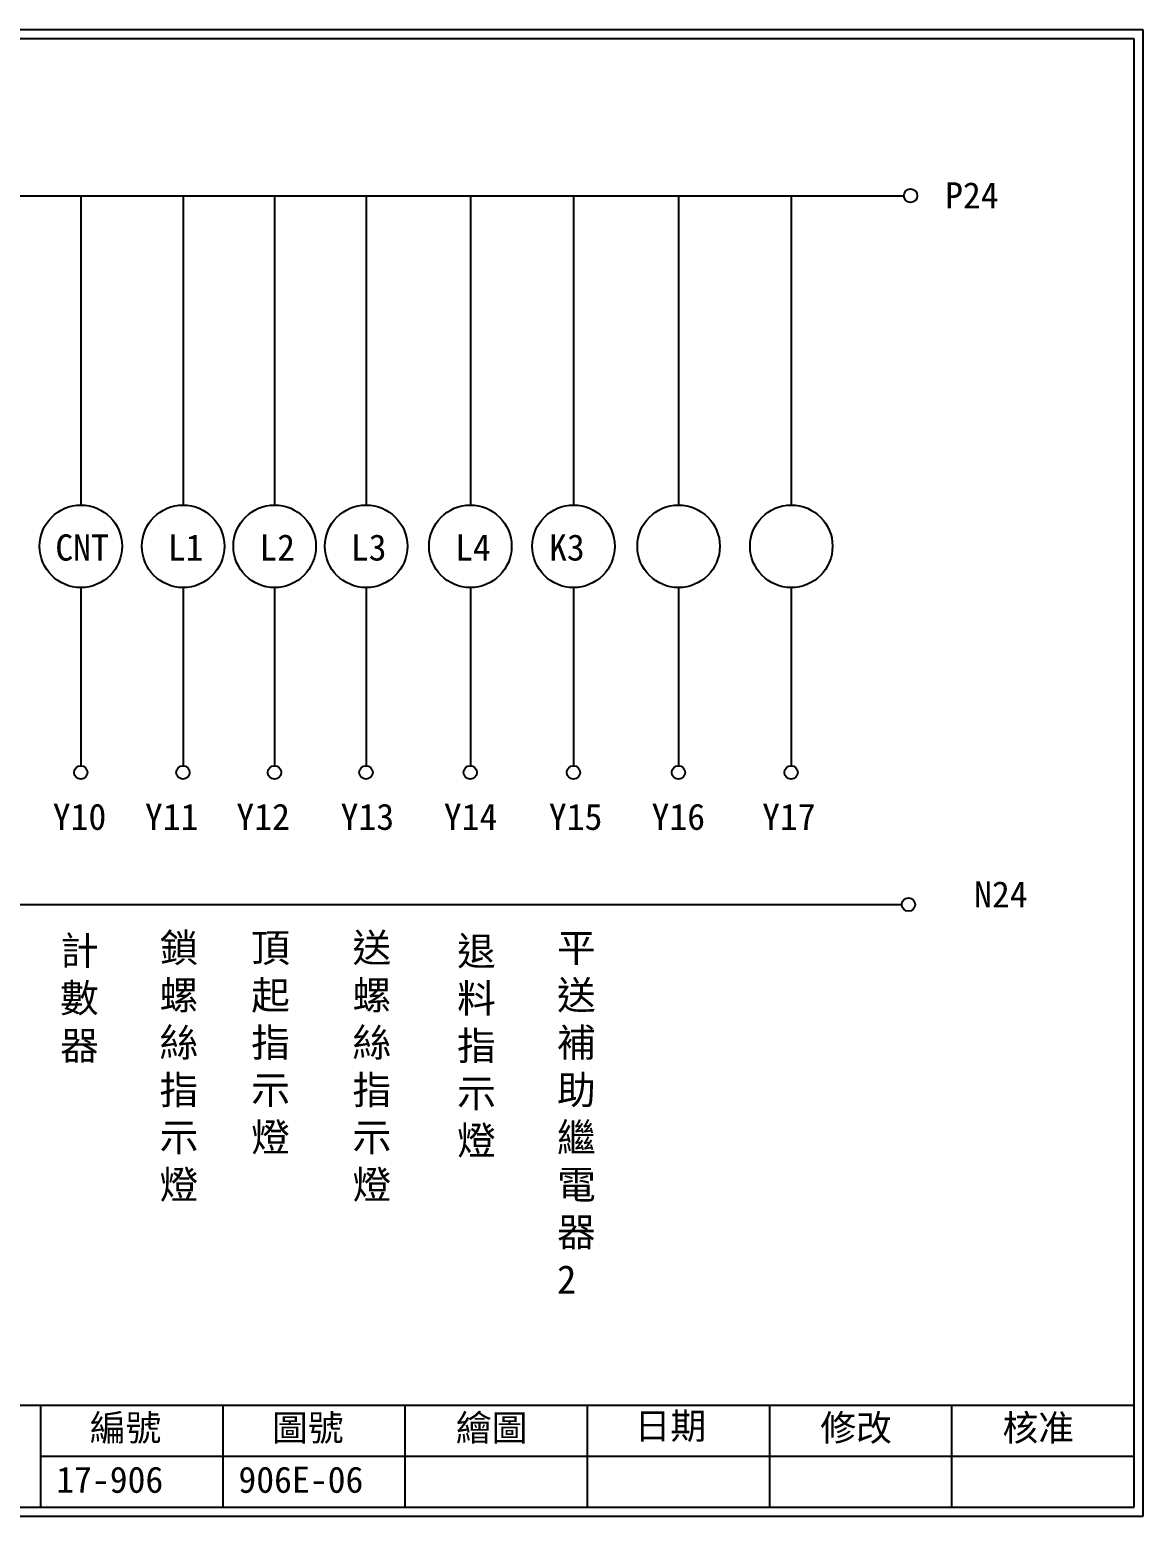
# Model space of a CAD drawing. Extents: x 10 to 297, y 3 to 207.
# Drawn here: x 144.2 to 297, y 3 to 207 of the extents above; entities that cross this region are included whole.
import ezdxf

# ---------------------------------------------------------------- set-up
doc = ezdxf.new("R2010")
doc.units = 0
doc.layers.add('圖框層', color=7, linetype='CONTINUOUS')
doc.layers.add('標尺寸層', color=3, linetype='CONTINUOUS')
doc.styles.add('CNS', font='romanc.shx', dxfattribs={"bigfont": 'chineset.shx'})
doc.styles.add('STSL', font='kaiu.ttf')

msp = doc.modelspace()

# ---------------------------------------------------------------- linework, layer by layer
at = {"layer": '圖框層', "color": 7}
for p, q in [((297, 206.97), (10, 206.97)), ((297, 3), (297, 206.97)), ((295.75, 205.72), (11.25, 205.72)), ((295.75, 4.25), (295.75, 205.72)), ((11.25, 18.25), (295.75, 18.25)), ((145.75, 4.25), (145.75, 18.25)), ((170.75, 4.25), (170.75, 18.25)), ((195.75, 4.25), (195.75, 18.25)), ((220.75, 4.25), (220.75, 18.25)), ((245.75, 4.25), (245.75, 18.25)), ((270.75, 4.25), (270.75, 18.25)), ((145.75, 11.25), (295.75, 11.25)), ((11.25, 4.25), (295.75, 4.25)), ((10, 3), (297, 3))]:
    msp.add_line(p, q, dxfattribs=at)
at = {"layer": '標尺寸層', "color": 7}
for p, q in [((30.91, 184.2), (264.16, 184.2)), ((151.25, 184.2), (151.25, 141.75)), ((165.27, 184.2), (165.27, 141.75)), ((177.83, 184.2), (177.83, 141.75)), ((190.38, 184.2), (190.38, 141.75)), ((204.68, 184.2), (204.68, 141.75)), ((218.84, 184.2), (218.84, 141.75)), ((233.25, 184.2), (233.25, 141.75)), ((248.71, 184.2), (248.71, 141.75)), ((151.25, 130.43), (151.25, 105.98)), ((165.27, 130.43), (165.27, 105.98)), ((177.83, 130.43), (177.83, 105.98)), ((190.38, 130.43), (190.38, 105.98)), ((204.68, 130.43), (204.68, 105.98)), ((218.84, 130.43), (218.84, 105.98)), ((233.25, 130.43), (233.25, 105.98)), ((248.71, 130.43), (248.71, 105.98)), ((30.91, 86.93), (263.86, 86.93))]:
    msp.add_line(p, q, dxfattribs=at)
for centre, radius in [((265.08, 184.2), 0.92), ((151.25, 136.09), 5.66), ((165.27, 136.09), 5.66), ((177.83, 136.09), 5.66), ((190.38, 136.09), 5.66), ((204.68, 136.09), 5.66), ((218.84, 136.09), 5.66), ((233.25, 136.09), 5.66), ((248.71, 136.09), 5.66), ((151.23, 105.06), 0.92), ((165.25, 105.06), 0.92), ((177.81, 105.06), 0.92), ((190.36, 105.06), 0.92), ((204.66, 105.06), 0.92), ((218.83, 105.06), 0.92), ((233.23, 105.06), 0.92), ((248.69, 105.06), 0.92), ((264.78, 86.93), 0.92)]:
    msp.add_circle(centre, radius, dxfattribs=at)

# ---------------------------------------------------------------- texts
at = {"layer": '圖框層', "color": 7, "style": 'STSL'}
for s, p in [('P24', (269.81, 182.45)), ('CNT', (147.74, 134.13)), ('L1', (163.16, 134.13)), ('L2', (175.73, 134.13)), ('L3', (188.28, 134.13)), ('L4', (202.58, 134.13)), ('K3', (215.48, 134.13)), ('Y10', (147.39, 97.18)), ('Y11', (160.03, 97.18)), ('Y12', (172.58, 97.18)), ('Y13', (186.88, 97.18)), ('Y14', (201.04, 97.18)), ('Y15', (215.45, 97.18)), ('Y16', (229.54, 97.18)), ('Y17', (244.71, 97.18)), ('N24', (273.79, 86.53)), ('編號', (152.47, 13.34)), ('圖號', (177.47, 13.34)), ('繪圖', (202.69, 13.34)), ('日期', (227.22, 13.59)), ('修改', (252.69, 13.34)), ('核准', (277.69, 13.34)), ('17-906', (147.86, 6.22)), ('906E-06', (172.86, 6.22))]:
    msp.add_text(s, height=3.6, dxfattribs=at).set_placement(p)
at = {"layer": '標尺寸層', "color": 7, "char_height": 3.9, "attachment_point": 1, "style": 'CNS'}
for s, insert, width in [('{\\fDFKai-SB|b0|i0|c136|p65;計數器}', (148.39, 82.55), 5.007), ('{\\fDFKai-SB|b0|i0|c136|p65;鎖螺絲\\P指示燈}', (162.04, 82.95), 6.8229), ('{\\fDFKai-SB|b0|i0|c136|p65;頂起指示燈}', (174.61, 82.95), 6.2509), ('{\\fDFKai-SB|b0|i0|c136|p65;送螺絲指示燈}', (188.51, 82.95), 7.0364), ('{\\fDFKai-SB|b0|i0|c136|p65;退料指示燈}', (202.86, 82.5), 7.0364), ('{\\fDFKai-SB|b0|i0|c136|p65;平送補助繼電器\\P2}', (216.57, 82.95), 3.6768)]:
    msp.add_mtext(s, dxfattribs=dict(at, insert=insert, width=width))

doc.saveas('drawing.dxf')
